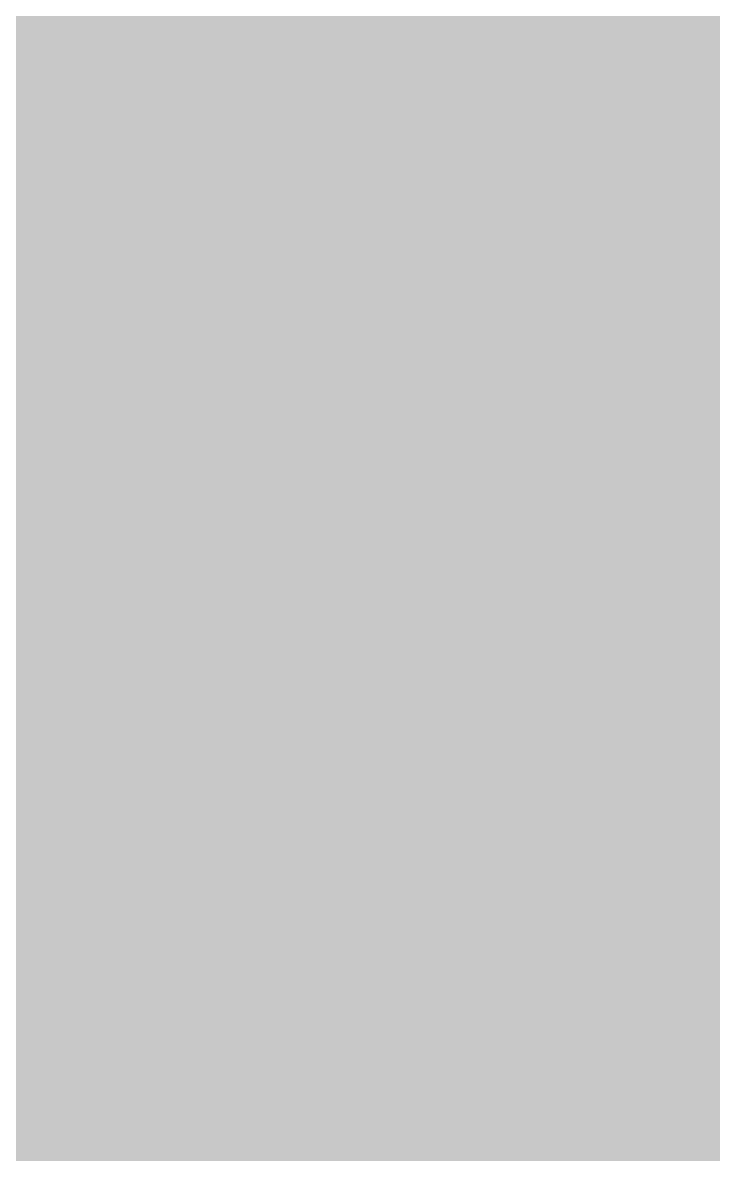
# Model space of a CAD drawing. Header units: millimetres. Extents: x 0 to 212, y 0 to 212.
# Drawn here: x 98.88 to 119.25, y 110.83 to 144.22 of the extents above; entities that cross this region are included whole.
import ezdxf

# ---------------------------------------------------------------- set-up
doc = ezdxf.new("R2010")
doc.units = ezdxf.units.MM

msp = doc.modelspace()

# ---------------------------------------------------------------- hatches: boundary and pattern name
msp.add_hatch(color=254).paths.add_polyline_path([(14.1633, 0.0536), (13.9878, 0.0533), (13.8125, 0.0559), (13.6373, 0.061), (13.462, 0.0686), (13.2893, 0.0787), (13.114, 0.0914), (12.9413, 0.1041), (12.7686, 0.1219), (12.5959, 0.1397), (12.4231, 0.16), (12.2504, 0.1829), (12.0777, 0.2057), (11.9075, 0.2337), (11.7373, 0.2616), (11.5672, 0.2921), (11.397, 0.3251), (11.2268, 0.3607), (11.0592, 0.3988), (10.8915, 0.4369), (10.7239, 0.4775), (10.5562, 0.5207), (10.3886, 0.5664), (10.2235, 0.6121), (10.0584, 0.6629), (9.8933, 0.7137), (9.7307, 0.7671), (9.5682, 0.8204), (9.4056, 0.8788), (9.2431, 0.9373), (9.083, 0.9982), (8.923, 1.0617), (8.763, 1.1252), (8.6055, 1.1938), (8.4455, 1.2624), (8.2906, 1.331), (8.1331, 1.4046), (7.9781, 1.4783), (7.8232, 1.5545), (7.6708, 1.6332), (7.5184, 1.7145), (7.366, 1.7958), (7.2161, 1.8796), (7.0663, 1.966), (6.919, 2.0523), (6.7716, 2.1438), (6.6243, 2.2352), (6.4795, 2.3266), (6.3348, 2.4232), (6.19, 2.5197), (6.0477, 2.6187), (5.908, 2.7178), (5.7683, 2.8194), (5.6286, 2.9235), (5.4915, 3.0302), (5.3543, 3.1369), (5.2197, 3.2461), (5.0851, 3.3579), (4.953, 3.4722), (4.8209, 3.5865), (4.6914, 3.7033), (4.5644, 3.8202), (4.4348, 3.9395), (4.3104, 4.0615), (4.1859, 4.1859), (4.0615, 4.3104), (3.9395, 4.4348), (3.8202, 4.5618), (3.7033, 4.6914), (3.5865, 4.8209), (3.4722, 4.953), (3.3579, 5.0851), (3.2487, 5.2197), (3.1369, 5.3543), (3.0302, 5.4915), (2.9235, 5.6286), (2.8194, 5.7683), (2.7178, 5.908), (2.6187, 6.0477), (2.5197, 6.19), (2.4232, 6.3348), (2.3266, 6.477), (2.2352, 6.6243), (2.1438, 6.7691), (2.0523, 6.9164), (1.966, 7.0663), (1.8796, 7.2161), (1.7958, 7.366), (1.7145, 7.5184), (1.6332, 7.6708), (1.5545, 7.8232), (1.4783, 7.9781), (1.4046, 8.1331), (1.331, 8.2906), (1.2598, 8.4455), (1.1913, 8.603), (1.1252, 8.763), (1.0592, 8.923), (0.9982, 9.083), (0.9373, 9.2431), (0.8763, 9.4056), (0.8204, 9.5682), (0.7645, 9.7307), (0.7112, 9.8933), (0.6604, 10.0584), (0.6121, 10.2235), (0.5639, 10.3911), (0.5207, 10.5562), (0.4775, 10.7239), (0.4343, 10.8915), (0.3962, 11.0592), (0.3607, 11.2268), (0.3251, 11.397), (0.2921, 11.5672), (0.2616, 11.7373), (0.2311, 11.9075), (0.2057, 12.0802), (0.1803, 12.2504), (0.1575, 12.4231), (0.1372, 12.5959), (0.1194, 12.7686), (0.1041, 12.9413), (0.0889, 13.1166), (0.0787, 13.2893), (0.0686, 13.4645), (0.061, 13.6373), (0.0559, 13.8125), (0.0508, 13.9878), (0.0508, 14.163), (0.0522, 197.6092), (0.0508, 197.7822), (0.0559, 197.9574), (0.061, 198.1327), (0.0686, 198.308), (0.0787, 198.4807), (0.0889, 198.6559), (0.1041, 198.8287), (0.1194, 199.0014), (0.1372, 199.1741), (0.1575, 199.3468), (0.1803, 199.5195), (0.2057, 199.6923), (0.2311, 199.8624), (0.2616, 200.0326), (0.2921, 200.2028), (0.3251, 200.373), (0.3607, 200.5432), (0.3962, 200.7108), (0.4343, 200.8784), (0.4775, 201.0461), (0.5207, 201.2137), (0.5639, 201.3814), (0.6121, 201.5465), (0.6604, 201.7116), (0.7112, 201.8767), (0.7645, 202.0392), (0.8204, 202.2018), (0.8763, 202.3643), (0.9373, 202.5269), (0.9982, 202.6869), (1.0592, 202.8469), (1.1252, 203.007), (1.1913, 203.1644), (1.2598, 203.3245), (1.331, 203.4794), (1.4046, 203.6369), (1.4783, 203.7918), (1.5545, 203.9468), (1.6332, 204.0992), (1.7145, 204.2516), (1.7958, 204.404), (1.8796, 204.5538), (1.966, 204.7037), (2.0523, 204.851), (2.1438, 204.9983), (2.2352, 205.1456), (2.3266, 205.2904), (2.4232, 205.4352), (2.5197, 205.58), (2.6187, 205.7222), (2.7178, 205.8619), (2.8194, 206.0016), (2.9235, 206.1413), (3.0302, 206.2785), (3.1369, 206.4156), (3.2487, 206.5503), (3.3579, 206.6849), (3.4722, 206.817), (3.5865, 206.949), (3.7033, 207.0786), (3.8202, 207.2056), (3.9395, 207.3351), (4.0615, 207.4596), (4.1859, 207.584), (4.3104, 207.7085), (4.4348, 207.8304), (4.5644, 207.9498), (4.6914, 208.0666), (4.8209, 208.1835), (4.953, 208.2978), (5.0851, 208.4121), (5.2197, 208.5213), (5.3543, 208.6331), (5.4915, 208.7397), (5.6286, 208.8464), (5.7683, 208.9506), (5.908, 209.0522), (6.0477, 209.1512), (6.19, 209.2503), (6.3348, 209.3468), (6.4795, 209.4433), (6.6243, 209.5348), (6.7716, 209.6262), (6.919, 209.7176), (7.0663, 209.804), (7.2161, 209.8904), (7.366, 209.9742), (7.5184, 210.0555), (7.6708, 210.1367), (7.8232, 210.2155), (7.9781, 210.2917), (8.1331, 210.3653), (8.2906, 210.439), (8.4455, 210.5101), (8.6055, 210.5787), (8.763, 210.6447), (8.923, 210.7108), (9.083, 210.7717), (9.2431, 210.8327), (9.4056, 210.8937), (9.5682, 210.9495), (9.7307, 211.0054), (9.8933, 211.0588), (10.0584, 211.1096), (10.2235, 211.1578), (10.3886, 211.2061), (10.5562, 211.2493), (10.7239, 211.2924), (10.8915, 211.3356), (11.0592, 211.3737), (11.2268, 211.4093), (11.397, 211.4448), (11.5672, 211.4779), (11.7373, 211.5083), (11.9075, 211.5388), (12.0777, 211.5642), (12.2504, 211.5896), (12.4231, 211.6125), (12.5959, 211.6328), (12.7686, 211.6506), (12.9413, 211.6658), (13.114, 211.6811), (13.2893, 211.6912), (13.462, 211.7014), (13.6373, 211.709), (13.8125, 211.7141), (13.9878, 211.7192), (14.163, 211.7192), (197.6078, 211.7203), (197.7822, 211.7192), (197.9574, 211.7141), (198.1327, 211.709), (198.3054, 211.7014), (198.4807, 211.6912), (198.6534, 211.6811), (198.8287, 211.6658), (199.0014, 211.6506), (199.1741, 211.6328), (199.3468, 211.6125), (199.5195, 211.5896), (199.6897, 211.5642), (199.8624, 211.5388), (200.0326, 211.5083), (200.2028, 211.4779), (200.373, 211.4448), (200.5432, 211.4093), (200.7108, 211.3737), (200.8784, 211.3356), (201.0461, 211.2924), (201.2137, 211.2493), (201.3788, 211.2061), (201.5465, 211.1578), (201.7116, 211.1096), (201.8767, 211.0588), (202.0392, 211.0054), (202.2018, 210.9495), (202.3643, 210.8937), (202.5269, 210.8327), (202.6869, 210.7717), (202.8469, 210.7108), (203.007, 210.6447), (203.167, 210.5787), (203.3245, 210.5101), (203.4794, 210.439), (203.6369, 210.3653), (203.7918, 210.2917), (203.9468, 210.2155), (204.0992, 210.1367), (204.2516, 210.0555), (204.404, 209.9742), (204.5538, 209.8904), (204.7037, 209.804), (204.8535, 209.7176), (205.0009, 209.6262), (205.1456, 209.5348), (205.293, 209.4433), (205.4352, 209.3468), (205.58, 209.2503), (205.7222, 209.1512), (205.8619, 209.0522), (206.0016, 208.9506), (206.1413, 208.8464), (206.2785, 208.7397), (206.4156, 208.6331), (206.5503, 208.5213), (206.6849, 208.4121), (206.817, 208.2978), (206.949, 208.1835), (207.0786, 208.0666), (207.2081, 207.9498), (207.3351, 207.8304), (207.4596, 207.7085), (207.584, 207.584), (207.7085, 207.4596), (207.8304, 207.3351), (207.9498, 207.2056), (208.0666, 207.0786), (208.1835, 206.949), (208.2978, 206.817), (208.4121, 206.6849), (208.5238, 206.5503), (208.6331, 206.4156), (208.7397, 206.2785), (208.8464, 206.1413), (208.9506, 206.0016), (209.0522, 205.8619), (209.1512, 205.7222), (209.2503, 205.58), (209.3468, 205.4352), (209.4433, 205.2904), (209.5348, 205.1456), (209.6262, 204.9983), (209.7176, 204.851), (209.804, 204.7037), (209.8904, 204.5538), (209.9742, 204.404), (210.0555, 204.2516), (210.1367, 204.0992), (210.2155, 203.9468), (210.2917, 203.7918), (210.3653, 203.6369), (210.439, 203.4794), (210.5076, 203.3245), (210.5762, 203.1644), (210.6447, 203.007), (210.7082, 202.8469), (210.7717, 202.6869), (210.8327, 202.5269), (210.8911, 202.3643), (210.9495, 202.2018), (211.0029, 202.0392), (211.0562, 201.8767), (211.107, 201.7116), (211.1578, 201.5465), (211.2035, 201.3814), (211.2493, 201.2137), (211.2924, 201.0461), (211.3331, 200.8784), (211.3712, 200.7108), (211.4093, 200.5432), (211.4448, 200.373), (211.4779, 200.2028), (211.5083, 200.0326), (211.5363, 199.8624), (211.5642, 199.6923), (211.5871, 199.5195), (211.6099, 199.3468), (211.6303, 199.1741), (211.648, 199.0014), (211.6658, 198.8287), (211.6785, 198.6559), (211.6912, 198.4807), (211.7014, 198.308), (211.709, 198.1327), (211.7141, 197.9574), (211.7166, 197.7822), (211.7166, 197.6069), (211.7189, 14.1647), (211.7166, 13.9878), (211.7141, 13.8125), (211.709, 13.6373), (211.7014, 13.4645), (211.6912, 13.2893), (211.6785, 13.1166), (211.6658, 12.9413), (211.648, 12.7686), (211.6303, 12.5959), (211.6099, 12.4231), (211.5871, 12.2504), (211.5642, 12.0802), (211.5363, 11.9075), (211.5083, 11.7373), (211.4779, 11.5672), (211.4448, 11.397), (211.4093, 11.2268), (211.3712, 11.0592), (211.3331, 10.8915), (211.2924, 10.7239), (211.2493, 10.5562), (211.2035, 10.3911), (211.1578, 10.2235), (211.107, 10.0584), (211.0562, 9.8933), (211.0029, 9.7307), (210.9495, 9.5682), (210.8911, 9.4056), (210.8327, 9.2431), (210.7717, 9.083), (210.7082, 8.923), (210.6447, 8.763), (210.5762, 8.603), (210.5076, 8.4455), (210.439, 8.2906), (210.3653, 8.1331), (210.2917, 7.9781), (210.2155, 7.8232), (210.1367, 7.6708), (210.0555, 7.5184), (209.9742, 7.366), (209.8904, 7.2161), (209.804, 7.0663), (209.7176, 6.9164), (209.6262, 6.7691), (209.5348, 6.6243), (209.4433, 6.477), (209.3468, 6.3348), (209.2503, 6.19), (209.1512, 6.0477), (209.0522, 5.908), (208.9506, 5.7683), (208.8464, 5.6286), (208.7397, 5.4915), (208.6331, 5.3543), (208.5238, 5.2197), (208.4121, 5.0851), (208.2978, 4.953), (208.1835, 4.8209), (208.0666, 4.6914), (207.9498, 4.5618), (207.8304, 4.4348), (207.7085, 4.3104), (207.584, 4.1859), (207.4596, 4.0615), (207.3351, 3.9395), (207.2081, 3.8202), (207.0786, 3.7033), (206.949, 3.5865), (206.817, 3.4722), (206.6849, 3.3579), (206.5503, 3.2461), (206.4156, 3.1369), (206.2785, 3.0302), (206.1413, 2.9235), (206.0016, 2.8194), (205.8619, 2.7178), (205.7222, 2.6187), (205.58, 2.5197), (205.4352, 2.4232), (205.293, 2.3266), (205.1456, 2.2352), (205.0009, 2.1438), (204.8535, 2.0523), (204.7037, 1.966), (204.5538, 1.8796), (204.404, 1.7958), (204.2516, 1.7145), (204.0992, 1.6332), (203.9468, 1.5545), (203.7918, 1.4783), (203.6369, 1.4046), (203.4794, 1.331), (203.3245, 1.2624), (203.167, 1.1938), (203.007, 1.1252), (202.8469, 1.0617), (202.6869, 0.9982), (202.5269, 0.9373), (202.3643, 0.8788), (202.2018, 0.8204), (202.0392, 0.7671), (201.8767, 0.7137), (201.7116, 0.6629), (201.5465, 0.6121), (201.3788, 0.5664), (201.2137, 0.5207), (201.0461, 0.4775), (200.8784, 0.4369), (200.7108, 0.3988), (200.5432, 0.3607), (200.373, 0.3251), (200.2028, 0.2921), (200.0326, 0.2616), (199.8624, 0.2337), (199.6897, 0.2057), (199.5195, 0.1829), (199.3468, 0.16), (199.1741, 0.1397), (199.0014, 0.1219), (198.8287, 0.1041), (198.6534, 0.0914), (198.4807, 0.0787), (198.3054, 0.0686), (198.1327, 0.061), (197.9574, 0.0559), (197.7822, 0.0533), (197.6069, 0.0533)])
h = msp.add_hatch(color=59)
edge = h.paths.add_edge_path()
edge.add_line((109.3791, 127.8294), (109.2479, 127.828))
edge.add_line((109.2479, 127.828), (109.1184, 127.8306))
edge.add_line((109.1184, 127.8306), (108.9914, 127.8331))
edge.add_line((108.9914, 127.8331), (108.8669, 127.8382))
edge.add_line((108.8669, 127.8382), (108.7425, 127.8433))
edge.add_line((108.7425, 127.8433), (108.6206, 127.8509))
edge.add_line((108.6206, 127.8509), (108.4986, 127.8585))
edge.add_line((108.4986, 127.8585), (108.3793, 127.8687))
edge.add_line((108.3793, 127.8687), (108.2599, 127.8814))
edge.add_line((108.2599, 127.8814), (108.143, 127.8941))
edge.add_line((108.143, 127.8941), (108.0287, 127.9093))
edge.add_line((108.0287, 127.9093), (107.9144, 127.9271))
edge.add_line((107.9144, 127.9271), (107.8027, 127.9474))
edge.add_line((107.8027, 127.9474), (107.6935, 127.9677))
edge.add_line((107.6935, 127.9677), (107.5842, 127.9906))
edge.add_line((107.5842, 127.9906), (107.4776, 128.0185))
edge.add_line((107.4776, 128.0185), (107.3709, 128.0465))
edge.add_line((107.3709, 128.0465), (107.2667, 128.077))
edge.add_line((107.2667, 128.077), (107.1651, 128.1074))
edge.add_line((107.1651, 128.1074), (107.0661, 128.143))
edge.add_line((107.0661, 128.143), (106.967, 128.1811))
edge.add_line((106.967, 128.1811), (106.8705, 128.2217))
edge.add_line((106.8705, 128.2217), (106.774, 128.2649))
edge.add_line((106.774, 128.2649), (106.68, 128.3106))
edge.add_line((106.68, 128.3106), (106.5886, 128.3614))
edge.add_line((106.5886, 128.3614), (106.4997, 128.4122))
edge.add_line((106.4997, 128.4122), (106.4108, 128.4681))
edge.add_line((106.4108, 128.4681), (106.3244, 128.524))
edge.add_line((106.3244, 128.524), (106.2406, 128.585))
edge.add_line((106.2406, 128.585), (106.1593, 128.651))
edge.add_line((106.1593, 128.651), (106.078, 128.717))
edge.add_line((106.078, 128.717), (105.9993, 128.7882))
edge.add_line((105.9993, 128.7882), (105.9231, 128.8644))
edge.add_line((105.9231, 128.8644), (105.8469, 128.9406))
edge.add_line((105.8469, 128.9406), (105.7758, 129.0244))
edge.add_line((105.7758, 129.0244), (105.7046, 129.1082))
edge.add_line((105.7046, 129.1082), (105.6361, 129.1971))
edge.add_line((105.6361, 129.1971), (105.5675, 129.2911))
edge.add_line((105.5675, 129.2911), (105.504, 129.3876))
edge.add_line((105.504, 129.3876), (105.4405, 129.4892))
edge.add_line((105.4405, 129.4892), (105.3795, 129.5933))
edge.add_line((105.3795, 129.5933), (105.3211, 129.7026))
edge.add_line((105.3211, 129.7026), (105.2627, 129.8143))
edge.add_line((105.2627, 129.8143), (105.2093, 129.9337))
edge.add_line((105.2093, 129.9337), (105.156, 130.0556))
edge.add_line((105.156, 130.0556), (105.1052, 130.1801))
edge.add_line((105.1052, 130.1801), (105.0569, 130.3122))
edge.add_line((105.0569, 130.3122), (105.0112, 130.4468))
edge.add_line((105.0112, 130.4468), (104.968, 130.5865))
edge.add_line((104.968, 130.5865), (104.9249, 130.7313))
edge.add_line((104.9249, 130.7313), (104.8868, 130.8811))
edge.add_line((104.8868, 130.8811), (104.8487, 131.0361))
edge.add_line((104.8487, 131.0361), (104.8131, 131.1961))
edge.add_line((104.8131, 131.1961), (104.7801, 131.3586))
edge.add_line((104.7801, 131.3586), (104.7496, 131.5288))
edge.add_line((104.7496, 131.5288), (104.7217, 131.7041))
edge.add_line((104.7217, 131.7041), (104.6963, 131.8844))
edge.add_line((104.6963, 131.8844), (104.6709, 132.0698))
edge.add_line((104.6709, 132.0698), (104.6505, 132.2603))
edge.add_line((104.6505, 132.2603), (104.6328, 132.4559))
edge.add_line((104.6328, 132.4559), (104.615, 132.6566))
edge.add_line((104.615, 132.6566), (104.5997, 132.8649))
edge.add_line((104.5997, 132.8649), (104.5896, 133.0782))
edge.add_line((104.5896, 133.0782), (104.5794, 133.2967))
edge.add_line((104.5794, 133.2967), (115.5527, 133.2974))
edge.add_line((115.5527, 133.2974), (115.5527, 135.3079))
edge.add_line((115.5527, 135.3079), (115.5497, 135.5496))
edge.add_line((115.5497, 135.5496), (115.5471, 135.7909))
edge.add_line((115.5471, 135.7909), (115.5395, 136.0297))
edge.add_line((115.5395, 136.0297), (115.5319, 136.2634))
edge.add_line((115.5319, 136.2634), (115.5192, 136.4971))
edge.add_line((115.5192, 136.4971), (115.5065, 136.7282))
edge.add_line((115.5065, 136.7282), (115.4887, 136.9543))
edge.add_line((115.4887, 136.9543), (115.4684, 137.1778))
edge.add_line((115.4684, 137.1778), (115.4481, 137.3988))
edge.add_line((115.4481, 137.3988), (115.4227, 137.6172))
edge.add_line((115.4227, 137.6172), (115.3947, 137.8331))
edge.add_line((115.3947, 137.8331), (115.3617, 138.0465))
edge.add_line((115.3617, 138.0465), (115.3287, 138.2547))
edge.add_line((115.3287, 138.2547), (115.2906, 138.463))
edge.add_line((115.2906, 138.463), (115.25, 138.6662))
edge.add_line((115.25, 138.6662), (115.2068, 138.8643))
edge.add_line((115.2068, 138.8643), (115.1611, 139.0625))
edge.add_line((115.1611, 139.0625), (115.1103, 139.2555))
edge.add_line((115.1103, 139.2555), (115.0569, 139.446))
edge.add_line((115.0569, 139.446), (115.001, 139.634))
edge.add_line((115.001, 139.634), (114.9401, 139.8168))
edge.add_line((114.9401, 139.8168), (114.8766, 139.9972))
edge.add_line((114.8766, 139.9972), (114.808, 140.1724))
edge.add_line((114.808, 140.1724), (114.7394, 140.3477))
edge.add_line((114.7394, 140.3477), (114.6632, 140.5179))
edge.add_line((114.6632, 140.5179), (114.587, 140.683))
edge.add_line((114.587, 140.683), (114.5057, 140.8455))
edge.add_line((114.5057, 140.8455), (114.4194, 141.0056))
edge.add_line((114.4194, 141.0056), (114.3305, 141.1605))
edge.add_line((114.3305, 141.1605), (114.2365, 141.3104))
edge.add_line((114.2365, 141.3104), (114.14, 141.4602))
edge.add_line((114.14, 141.4602), (114.0384, 141.6025))
edge.add_line((114.0384, 141.6025), (113.9342, 141.7447))
edge.add_line((113.9342, 141.7447), (113.825, 141.8793))
edge.add_line((113.825, 141.8793), (113.7133, 142.0139))
edge.add_line((113.7133, 142.0139), (113.5939, 142.1409))
edge.add_line((113.5939, 142.1409), (113.4745, 142.2654))
edge.add_line((113.4745, 142.2654), (113.3475, 142.3873))
edge.add_line((113.3475, 142.3873), (113.218, 142.5042))
edge.add_line((113.218, 142.5042), (113.0833, 142.6159))
edge.add_line((113.0833, 142.6159), (112.9436, 142.7226))
edge.add_line((112.9436, 142.7226), (112.8014, 142.8267))
edge.add_line((112.8014, 142.8267), (112.6541, 142.9283))
edge.add_line((112.6541, 142.9283), (112.5017, 143.0223))
edge.add_line((112.5017, 143.0223), (112.3442, 143.1138))
edge.add_line((112.3442, 143.1138), (112.1842, 143.2027))
edge.add_line((112.1842, 143.2027), (112.0165, 143.2839))
edge.add_line((112.0165, 143.2839), (111.8464, 143.3627))
edge.add_line((111.8464, 143.3627), (111.6711, 143.4363))
edge.add_line((111.6711, 143.4363), (111.4908, 143.5049))
edge.add_line((111.4908, 143.5049), (111.3053, 143.571))
edge.add_line((111.3053, 143.571), (111.1148, 143.6319))
edge.add_line((111.1148, 143.6319), (110.9193, 143.6878))
edge.add_line((110.9193, 143.6878), (110.7186, 143.7386))
edge.add_line((110.7186, 143.7386), (110.5129, 143.7843))
edge.add_line((110.5129, 143.7843), (110.302, 143.825))
edge.add_line((110.302, 143.825), (110.0861, 143.8631))
edge.add_line((110.0861, 143.8631), (109.8652, 143.8935))
edge.add_line((109.8652, 143.8935), (109.6391, 143.9215))
edge.add_line((109.6391, 143.9215), (109.408, 143.9443))
edge.add_line((109.408, 143.9443), (109.1692, 143.9621))
edge.add_line((109.1692, 143.9621), (108.9279, 143.9748))
edge.add_line((108.9279, 143.9748), (108.679, 143.9824))
edge.add_line((108.679, 143.9824), (108.425, 143.985))
edge.add_line((108.425, 143.985), (108.1938, 143.9824))
edge.add_line((108.1938, 143.9824), (107.9678, 143.9748))
edge.add_line((107.9678, 143.9748), (107.7417, 143.9621))
edge.add_line((107.7417, 143.9621), (107.5233, 143.9443))
edge.add_line((107.5233, 143.9443), (107.3048, 143.924))
edge.add_line((107.3048, 143.924), (107.0915, 143.8961))
edge.add_line((107.0915, 143.8961), (106.8832, 143.8631))
edge.add_line((106.8832, 143.8631), (106.6775, 143.8275))
edge.add_line((106.6775, 143.8275), (106.4743, 143.7869))
edge.add_line((106.4743, 143.7869), (106.2761, 143.7386))
edge.add_line((106.2761, 143.7386), (106.0831, 143.6878))
edge.add_line((106.0831, 143.6878), (105.8901, 143.6319))
edge.add_line((105.8901, 143.6319), (105.7046, 143.571))
edge.add_line((105.7046, 143.571), (105.5192, 143.5049))
edge.add_line((105.5192, 143.5049), (105.3389, 143.4338))
edge.add_line((105.3389, 143.4338), (105.1636, 143.3576))
edge.add_line((105.1636, 143.3576), (104.9909, 143.2789))
edge.add_line((104.9909, 143.2789), (104.8207, 143.1925))
edge.add_line((104.8207, 143.1925), (104.6556, 143.1036))
edge.add_line((104.6556, 143.1036), (104.4956, 143.0071))
edge.add_line((104.4956, 143.0071), (104.3356, 142.908))
edge.add_line((104.3356, 142.908), (104.1832, 142.8039))
edge.add_line((104.1832, 142.8039), (104.0308, 142.6947))
edge.add_line((104.0308, 142.6947), (103.8835, 142.5804))
edge.add_line((103.8835, 142.5804), (103.7412, 142.461))
edge.add_line((103.7412, 142.461), (103.6015, 142.3365))
edge.add_line((103.6015, 142.3365), (103.4644, 142.2095))
edge.add_line((103.4644, 142.2095), (103.3323, 142.0749))
edge.add_line((103.3323, 142.0749), (103.2027, 141.9377))
edge.add_line((103.2027, 141.9377), (103.0783, 141.793))
edge.add_line((103.0783, 141.793), (102.9564, 141.6456))
edge.add_line((102.9564, 141.6456), (102.837, 141.4932))
edge.add_line((102.837, 141.4932), (102.7227, 141.3358))
edge.add_line((102.7227, 141.3358), (102.6135, 141.1732))
edge.add_line((102.6135, 141.1732), (102.5068, 141.0081))
edge.add_line((102.5068, 141.0081), (102.4026, 140.8354))
edge.add_line((102.4026, 140.8354), (102.3036, 140.6576))
edge.add_line((102.3036, 140.6576), (102.2071, 140.4772))
edge.add_line((102.2071, 140.4772), (102.1131, 140.2918))
edge.add_line((102.1131, 140.2918), (102.0242, 140.1013))
edge.add_line((102.0242, 140.1013), (101.9404, 139.9057))
edge.add_line((101.9404, 139.9057), (101.8591, 139.7051))
edge.add_line((101.8591, 139.7051), (101.7803, 139.4993))
edge.add_line((101.7803, 139.4993), (101.7067, 139.2911))
edge.add_line((101.7067, 139.2911), (101.6356, 139.0752))
edge.add_line((101.6356, 139.0752), (101.567, 138.8567))
edge.add_line((101.567, 138.8567), (101.506, 138.6332))
edge.add_line((101.506, 138.6332), (101.4451, 138.4046))
edge.add_line((101.4451, 138.4046), (101.3892, 138.1709))
edge.add_line((101.3892, 138.1709), (101.3358, 137.9322))
edge.add_line((101.3358, 137.9322), (101.2876, 137.6909))
edge.add_line((101.2876, 137.6909), (101.2419, 137.4419))
edge.add_line((101.2419, 137.4419), (101.2012, 137.1905))
edge.add_line((101.2012, 137.1905), (101.1631, 136.9339))
edge.add_line((101.1631, 136.9339), (101.1276, 136.6723))
edge.add_line((101.1276, 136.6723), (101.0971, 136.4056))
edge.add_line((101.0971, 136.4056), (101.0691, 136.1364))
edge.add_line((101.0691, 136.1364), (101.0463, 135.8595))
edge.add_line((101.0463, 135.8595), (101.026, 135.5801))
edge.add_line((101.026, 135.5801), (101.0107, 135.2931))
edge.add_line((101.0107, 135.2931), (100.998, 135.0035))
edge.add_line((100.998, 135.0035), (100.9879, 134.7114))
edge.add_line((100.9879, 134.7114), (100.9828, 134.4117))
edge.add_line((100.9828, 134.4117), (100.9802, 134.1069))
edge.add_line((100.9802, 134.1069), (100.9853, 133.764))
edge.add_line((100.9853, 133.764), (100.9929, 133.4287))
edge.add_line((100.9929, 133.4287), (101.0082, 133.1036))
edge.add_line((101.0082, 133.1036), (101.026, 132.7836))
edge.add_line((101.026, 132.7836), (101.0514, 132.4737))
edge.add_line((101.0514, 132.4737), (101.0818, 132.1689))
edge.add_line((101.0818, 132.1689), (101.1174, 131.8743))
edge.add_line((101.1174, 131.8743), (101.158, 131.5872))
edge.add_line((101.158, 131.5872), (101.2063, 131.3078))
edge.add_line((101.2063, 131.3078), (101.2571, 131.0335))
edge.add_line((101.2571, 131.0335), (101.313, 130.7694))
edge.add_line((101.313, 130.7694), (101.3739, 130.5103))
edge.add_line((101.3739, 130.5103), (101.44, 130.2588))
edge.add_line((101.44, 130.2588), (101.5086, 130.015))
edge.add_line((101.5086, 130.015), (101.5848, 129.7788))
edge.add_line((101.5848, 129.7788), (101.6635, 129.5502))
edge.add_line((101.6635, 129.5502), (101.7473, 129.3266))
edge.add_line((101.7473, 129.3266), (101.8362, 129.1107))
edge.add_line((101.8362, 129.1107), (101.9277, 128.8999))
edge.add_line((101.9277, 128.8999), (102.0242, 128.6967))
edge.add_line((102.0242, 128.6967), (102.1258, 128.5011))
edge.add_line((102.1258, 128.5011), (102.2299, 128.3106))
edge.add_line((102.2299, 128.3106), (102.3391, 128.1278))
edge.add_line((102.3391, 128.1278), (102.4509, 127.95))
edge.add_line((102.4509, 127.95), (102.5677, 127.7798))
edge.add_line((102.5677, 127.7798), (102.6871, 127.6147))
edge.add_line((102.6871, 127.6147), (102.809, 127.4547))
edge.add_line((102.809, 127.4547), (102.936, 127.2997))
edge.add_line((102.936, 127.2997), (103.0681, 127.1524))
edge.add_line((103.0681, 127.1524), (103.2002, 127.0102))
edge.add_line((103.2002, 127.0102), (103.3374, 126.8755))
edge.add_line((103.3374, 126.8755), (103.4771, 126.7435))
edge.add_line((103.4771, 126.7435), (103.6193, 126.619))
edge.add_line((103.6193, 126.619), (103.7666, 126.4971))
edge.add_line((103.7666, 126.4971), (103.9139, 126.3828))
edge.add_line((103.9139, 126.3828), (104.0663, 126.2736))
edge.add_line((104.0663, 126.2736), (104.2213, 126.1694))
edge.add_line((104.2213, 126.1694), (104.3762, 126.0704))
edge.add_line((104.3762, 126.0704), (104.5362, 125.9738))
edge.add_line((104.5362, 125.9738), (104.6988, 125.8849))
edge.add_line((104.6988, 125.8849), (104.8639, 125.7986))
edge.add_line((104.8639, 125.7986), (105.029, 125.7198))
edge.add_line((105.029, 125.7198), (105.1966, 125.6436))
edge.add_line((105.1966, 125.6436), (105.3694, 125.57))
edge.add_line((105.3694, 125.57), (105.5421, 125.5039))
edge.add_line((105.5421, 125.5039), (105.7173, 125.4404))
edge.add_line((105.7173, 125.4404), (105.8926, 125.382))
edge.add_line((105.8926, 125.382), (106.0704, 125.3261))
edge.add_line((106.0704, 125.3261), (106.2507, 125.2753))
edge.add_line((106.2507, 125.2753), (106.4336, 125.2296))
edge.add_line((106.4336, 125.2296), (106.6165, 125.1864))
edge.add_line((106.6165, 125.1864), (106.7994, 125.1483))
edge.add_line((106.7994, 125.1483), (106.9873, 125.1128))
edge.add_line((106.9873, 125.1128), (107.1728, 125.0798))
edge.add_line((107.1728, 125.0798), (107.3607, 125.0518))
edge.add_line((107.3607, 125.0518), (107.5512, 125.0264))
edge.add_line((107.5512, 125.0264), (107.7417, 125.0036))
edge.add_line((107.7417, 125.0036), (107.9322, 124.9858))
edge.add_line((107.9322, 124.9858), (108.1253, 124.9705))
edge.add_line((108.1253, 124.9705), (108.3183, 124.9578))
edge.add_line((108.3183, 124.9578), (108.5113, 124.9477))
edge.add_line((108.5113, 124.9477), (108.7069, 124.9401))
edge.add_line((108.7069, 124.9401), (108.9, 124.9375))
edge.add_line((108.9, 124.9375), (109.0955, 124.935))
edge.add_line((109.0955, 124.935), (109.2073, 124.935))
edge.add_line((109.2073, 124.935), (109.3191, 124.9375))
edge.add_line((109.3191, 124.9375), (109.4308, 124.9401))
edge.add_line((109.4308, 124.9401), (109.5426, 124.9426))
edge.add_line((109.5426, 124.9426), (109.6518, 124.9477))
edge.add_line((109.6518, 124.9477), (109.7636, 124.9528))
edge.add_line((109.7636, 124.9528), (109.8728, 124.9604))
edge.add_line((109.8728, 124.9604), (109.982, 124.968))
edge.add_line((109.982, 124.968), (110.0912, 124.9756))
edge.add_line((110.0912, 124.9756), (110.2004, 124.9832))
edge.add_line((110.2004, 124.9832), (110.3071, 124.9934))
edge.add_line((110.3071, 124.9934), (110.4138, 125.0036))
edge.add_line((110.4138, 125.0036), (110.5205, 125.0163))
edge.add_line((110.5205, 125.0163), (110.6272, 125.029))
edge.add_line((110.6272, 125.029), (110.7338, 125.0417))
edge.add_line((110.7338, 125.0417), (110.838, 125.0544))
edge.add_line((110.838, 125.0544), (110.9421, 125.0696))
edge.add_line((110.9421, 125.0696), (111.0463, 125.0848))
edge.add_line((111.0463, 125.0848), (111.1504, 125.1001))
edge.add_line((111.1504, 125.1001), (111.252, 125.1153))
edge.add_line((111.252, 125.1153), (111.3536, 125.1331))
edge.add_line((111.3536, 125.1331), (111.4552, 125.1509))
edge.add_line((111.4552, 125.1509), (111.5568, 125.1687))
edge.add_line((111.5568, 125.1687), (111.6559, 125.189))
edge.add_line((111.6559, 125.189), (111.7549, 125.2093))
edge.add_line((111.7549, 125.2093), (111.854, 125.2271))
edge.add_line((111.854, 125.2271), (111.9505, 125.2499))
edge.add_line((111.9505, 125.2499), (112.0496, 125.2703))
edge.add_line((112.0496, 125.2703), (112.1461, 125.2906))
edge.add_line((112.1461, 125.2906), (112.2401, 125.3134))
edge.add_line((112.2401, 125.3134), (112.334, 125.3363))
edge.add_line((112.334, 125.3363), (112.428, 125.3592))
edge.add_line((112.428, 125.3592), (112.522, 125.382))
edge.add_line((112.522, 125.382), (112.6134, 125.4049))
edge.add_line((112.6134, 125.4049), (112.7049, 125.4303))
edge.add_line((112.7049, 125.4303), (112.7963, 125.4557))
edge.add_line((112.7963, 125.4557), (112.8852, 125.4785))
edge.add_line((112.8852, 125.4785), (112.9741, 125.5039))
edge.add_line((112.9741, 125.5039), (113.0605, 125.5293))
edge.add_line((113.0605, 125.5293), (113.1494, 125.5547))
edge.add_line((113.1494, 125.5547), (113.2332, 125.5827))
edge.add_line((113.2332, 125.5827), (113.3196, 125.6081))
edge.add_line((113.3196, 125.6081), (113.4034, 125.6335))
edge.add_line((113.4034, 125.6335), (113.4872, 125.6614))
edge.add_line((113.4872, 125.6614), (113.5685, 125.6868))
edge.add_line((113.5685, 125.6868), (113.6498, 125.7148))
edge.add_line((113.6498, 125.7148), (113.7285, 125.7427))
edge.add_line((113.7285, 125.7427), (113.8072, 125.7681))
edge.add_line((113.8072, 125.7681), (113.886, 125.796))
edge.add_line((113.886, 125.796), (113.9622, 125.824))
edge.add_line((113.9622, 125.824), (114.0384, 125.8519))
edge.add_line((114.0384, 125.8519), (114.112, 125.8773))
edge.add_line((114.112, 125.8773), (114.1857, 125.9053))
edge.add_line((114.1857, 125.9053), (114.2594, 125.9332))
edge.add_line((114.2594, 125.9332), (114.3305, 125.9611))
edge.add_line((114.3305, 125.9611), (114.3991, 125.9891))
edge.add_line((114.3991, 125.9891), (114.4676, 126.017))
edge.add_line((114.4676, 126.017), (114.5362, 126.0424))
edge.add_line((114.5362, 126.0424), (114.6023, 126.0704))
edge.add_line((114.6023, 126.0704), (114.6683, 126.0983))
edge.add_line((114.6683, 126.0983), (114.7318, 126.1237))
edge.add_line((114.7318, 126.1237), (114.7953, 126.1516))
edge.add_line((114.7953, 126.1516), (114.8563, 126.177))
edge.add_line((114.8563, 126.177), (114.9172, 126.205))
edge.add_line((114.9172, 126.205), (113.823, 128.8175))
edge.add_line((113.823, 128.8175), (113.7564, 128.7907))
edge.add_line((113.7564, 128.7907), (113.6904, 128.7628))
edge.add_line((113.6904, 128.7628), (113.6218, 128.7374))
edge.add_line((113.6218, 128.7374), (113.5558, 128.712))
edge.add_line((113.5558, 128.712), (113.4897, 128.6866))
edge.add_line((113.4897, 128.6866), (113.4237, 128.6612))
edge.add_line((113.4237, 128.6612), (113.3551, 128.6358))
edge.add_line((113.3551, 128.6358), (113.2891, 128.6104))
edge.add_line((113.2891, 128.6104), (113.223, 128.5875))
edge.add_line((113.223, 128.5875), (113.1545, 128.5621))
edge.add_line((113.1545, 128.5621), (113.0884, 128.5392))
edge.add_line((113.0884, 128.5392), (113.0198, 128.5164))
edge.add_line((113.0198, 128.5164), (112.9538, 128.491))
edge.add_line((112.9538, 128.491), (112.8852, 128.4681))
edge.add_line((112.8852, 128.4681), (112.8192, 128.4453))
edge.add_line((112.8192, 128.4453), (112.7506, 128.4224))
edge.add_line((112.7506, 128.4224), (112.682, 128.4021))
edge.add_line((112.682, 128.4021), (112.6134, 128.3792))
edge.add_line((112.6134, 128.3792), (112.5474, 128.3589))
edge.add_line((112.5474, 128.3589), (112.4788, 128.336))
edge.add_line((112.4788, 128.336), (112.4102, 128.3157))
edge.add_line((112.4102, 128.3157), (112.3417, 128.2954))
edge.add_line((112.3417, 128.2954), (112.2731, 128.2751))
edge.add_line((112.2731, 128.2751), (112.2045, 128.2548))
edge.add_line((112.2045, 128.2548), (112.1359, 128.237))
edge.add_line((112.1359, 128.237), (112.0673, 128.2167))
edge.add_line((112.0673, 128.2167), (111.9988, 128.1989))
edge.add_line((111.9988, 128.1989), (111.9302, 128.1786))
edge.add_line((111.9302, 128.1786), (111.8591, 128.1608))
edge.add_line((111.8591, 128.1608), (111.7905, 128.143))
edge.add_line((111.7905, 128.143), (111.7219, 128.1278))
edge.add_line((111.7219, 128.1278), (111.6533, 128.11))
edge.add_line((111.6533, 128.11), (111.5822, 128.0947))
edge.add_line((111.5822, 128.0947), (111.5136, 128.077))
edge.add_line((111.5136, 128.077), (111.4425, 128.0617))
edge.add_line((111.4425, 128.0617), (111.3739, 128.0465))
edge.add_line((111.3739, 128.0465), (111.3028, 128.0338))
edge.add_line((111.3028, 128.0338), (111.2342, 128.0185))
edge.add_line((111.2342, 128.0185), (111.1631, 128.0058))
edge.add_line((111.1631, 128.0058), (111.0945, 127.9906))
edge.add_line((111.0945, 127.9906), (111.0234, 127.9779))
edge.add_line((111.0234, 127.9779), (110.9523, 127.9677))
edge.add_line((110.9523, 127.9677), (110.8837, 127.955))
edge.add_line((110.8837, 127.955), (110.8126, 127.9423))
edge.add_line((110.8126, 127.9423), (110.7415, 127.9322))
edge.add_line((110.7415, 127.9322), (110.6703, 127.922))
edge.add_line((110.6703, 127.922), (110.5992, 127.9119))
edge.add_line((110.5992, 127.9119), (110.5281, 127.9042))
edge.add_line((110.5281, 127.9042), (110.457, 127.8941))
edge.add_line((110.457, 127.8941), (110.3859, 127.8865))
edge.add_line((110.3859, 127.8865), (110.3147, 127.8788))
edge.add_line((110.3147, 127.8788), (110.2436, 127.8712))
edge.add_line((110.2436, 127.8712), (110.1725, 127.8636))
edge.add_line((110.1725, 127.8636), (110.0988, 127.8585))
edge.add_line((110.0988, 127.8585), (110.0277, 127.8534))
edge.add_line((110.0277, 127.8534), (109.9566, 127.8484))
edge.add_line((109.9566, 127.8484), (109.8855, 127.8433))
edge.add_line((109.8855, 127.8433), (109.8118, 127.8382))
edge.add_line((109.8118, 127.8382), (109.7407, 127.8357))
edge.add_line((109.7407, 127.8357), (109.667, 127.8331))
edge.add_line((109.667, 127.8331), (109.5959, 127.8306))
edge.add_line((109.5959, 127.8306), (109.5223, 127.8306))
edge.add_line((109.5223, 127.8306), (109.4511, 127.828))
edge.add_line((109.4511, 127.828), (109.3775, 127.828))
edge = h.paths.add_edge_path(flags=16)
edge.add_line((108.355, 141.199), (108.4809, 141.1961))
edge.add_line((108.4809, 141.1961), (108.6079, 141.1935))
edge.add_line((108.6079, 141.1935), (108.7298, 141.1884))
edge.add_line((108.7298, 141.1884), (108.8517, 141.1808))
edge.add_line((108.8517, 141.1808), (108.9685, 141.1707))
edge.add_line((108.9685, 141.1707), (109.0854, 141.158))
edge.add_line((109.0854, 141.158), (109.1971, 141.1453))
edge.add_line((109.1971, 141.1453), (109.3089, 141.1275))
edge.add_line((109.3089, 141.1275), (109.4181, 141.1097))
edge.add_line((109.4181, 141.1097), (109.5248, 141.0868))
edge.add_line((109.5248, 141.0868), (109.6289, 141.064))
edge.add_line((109.6289, 141.064), (109.7305, 141.0386))
edge.add_line((109.7305, 141.0386), (109.8296, 141.0081))
edge.add_line((109.8296, 141.0081), (109.9287, 140.9776))
edge.add_line((109.9287, 140.9776), (110.0226, 140.9446))
edge.add_line((110.0226, 140.9446), (110.1166, 140.909))
edge.add_line((110.1166, 140.909), (110.2055, 140.8709))
edge.add_line((110.2055, 140.8709), (110.2944, 140.8303))
edge.add_line((110.2944, 140.8303), (110.3808, 140.7871))
edge.add_line((110.3808, 140.7871), (110.4646, 140.7389))
edge.add_line((110.4646, 140.7389), (110.5484, 140.6906))
edge.add_line((110.5484, 140.6906), (110.6272, 140.6398))
edge.add_line((110.6272, 140.6398), (110.7034, 140.5839))
edge.add_line((110.7034, 140.5839), (110.7796, 140.528))
edge.add_line((110.7796, 140.528), (110.8532, 140.4696))
edge.add_line((110.8532, 140.4696), (110.9243, 140.4061))
edge.add_line((110.9243, 140.4061), (110.9929, 140.3401))
edge.add_line((110.9929, 140.3401), (111.0615, 140.274))
edge.add_line((111.0615, 140.274), (111.125, 140.2029))
edge.add_line((111.125, 140.2029), (111.1885, 140.1293))
edge.add_line((111.1885, 140.1293), (111.2495, 140.0505))
edge.add_line((111.2495, 140.0505), (111.3079, 139.9718))
edge.add_line((111.3079, 139.9718), (111.3663, 139.8905))
edge.add_line((111.3663, 139.8905), (111.4196, 139.8041))
edge.add_line((111.4196, 139.8041), (111.473, 139.7152))
edge.add_line((111.473, 139.7152), (111.5238, 139.6238))
edge.add_line((111.5238, 139.6238), (111.5746, 139.5298))
edge.add_line((111.5746, 139.5298), (111.6203, 139.4333))
edge.add_line((111.6203, 139.4333), (111.666, 139.3317))
edge.add_line((111.666, 139.3317), (111.7092, 139.2276))
edge.add_line((111.7092, 139.2276), (111.7498, 139.1209))
edge.add_line((111.7498, 139.1209), (111.7905, 139.0091))
edge.add_line((111.7905, 139.0091), (111.826, 138.8974))
edge.add_line((111.826, 138.8974), (111.8616, 138.7805))
edge.add_line((111.8616, 138.7805), (111.8972, 138.6611))
edge.add_line((111.8972, 138.6611), (111.9276, 138.5367))
edge.add_line((111.9276, 138.5367), (111.9581, 138.4097))
edge.add_line((111.9581, 138.4097), (111.9861, 138.2801))
edge.add_line((111.9861, 138.2801), (112.0115, 138.1481))
edge.add_line((112.0115, 138.1481), (112.0369, 138.0109))
edge.add_line((112.0369, 138.0109), (112.0597, 137.8712))
edge.add_line((112.0597, 137.8712), (112.08, 137.729))
edge.add_line((112.08, 137.729), (112.1004, 137.5816))
edge.add_line((112.1004, 137.5816), (112.1181, 137.4318))
edge.add_line((112.1181, 137.4318), (112.1334, 137.2768))
edge.add_line((112.1334, 137.2768), (112.1486, 137.1194))
edge.add_line((112.1486, 137.1194), (112.1588, 136.9593))
edge.add_line((112.1588, 136.9593), (112.1715, 136.7942))
edge.add_line((112.1715, 136.7942), (112.1791, 136.6266))
edge.add_line((112.1791, 136.6266), (112.1867, 136.4539))
edge.add_line((112.1867, 136.4539), (112.1918, 136.2786))
edge.add_line((112.1918, 136.2786), (112.1969, 136.0983))
edge.add_line((112.1969, 136.0983), (112.1994, 135.9154))
edge.add_line((112.1994, 135.9154), (112.1994, 135.73))
edge.add_line((112.1994, 135.73), (104.6166, 135.7309))
edge.add_line((104.6166, 135.7309), (104.6251, 135.9256))
edge.add_line((104.6251, 135.9256), (104.6378, 136.1186))
edge.add_line((104.6378, 136.1186), (104.6505, 136.3066))
edge.add_line((104.6505, 136.3066), (104.6658, 136.4894))
edge.add_line((104.6658, 136.4894), (104.6836, 136.6672))
edge.add_line((104.6836, 136.6672), (104.7013, 136.8425))
edge.add_line((104.7013, 136.8425), (104.7217, 137.0127))
edge.add_line((104.7217, 137.0127), (104.742, 137.1803))
edge.add_line((104.742, 137.1803), (104.7648, 137.3429))
edge.add_line((104.7648, 137.3429), (104.7902, 137.5004))
edge.add_line((104.7902, 137.5004), (104.8156, 137.6553))
edge.add_line((104.8156, 137.6553), (104.841, 137.8052))
edge.add_line((104.841, 137.8052), (104.8715, 137.9525))
edge.add_line((104.8715, 137.9525), (104.902, 138.0947))
edge.add_line((104.902, 138.0947), (104.9325, 138.2344))
edge.add_line((104.9325, 138.2344), (104.9655, 138.369))
edge.add_line((104.9655, 138.369), (105.0011, 138.5011))
edge.add_line((105.0011, 138.5011), (105.0366, 138.6281))
edge.add_line((105.0366, 138.6281), (105.0747, 138.7526))
edge.add_line((105.0747, 138.7526), (105.1128, 138.8745))
edge.add_line((105.1128, 138.8745), (105.1535, 138.9913))
edge.add_line((105.1535, 138.9913), (105.1966, 139.1031))
edge.add_line((105.1966, 139.1031), (105.2398, 139.2149))
edge.add_line((105.2398, 139.2149), (105.2855, 139.319))
edge.add_line((105.2855, 139.319), (105.3338, 139.4231))
edge.add_line((105.3338, 139.4231), (105.3821, 139.5222))
edge.add_line((105.3821, 139.5222), (105.4303, 139.6187))
edge.add_line((105.4303, 139.6187), (105.4837, 139.7127))
edge.add_line((105.4837, 139.7127), (105.5345, 139.8016))
edge.add_line((105.5345, 139.8016), (105.5903, 139.888))
edge.add_line((105.5903, 139.888), (105.6462, 139.9718))
edge.add_line((105.6462, 139.9718), (105.7046, 140.0505))
edge.add_line((105.7046, 140.0505), (105.7631, 140.1293))
edge.add_line((105.7631, 140.1293), (105.824, 140.2029))
edge.add_line((105.824, 140.2029), (105.885, 140.274))
edge.add_line((105.885, 140.274), (105.9485, 140.3401))
edge.add_line((105.9485, 140.3401), (106.0145, 140.4061))
edge.add_line((106.0145, 140.4061), (106.0806, 140.4671))
edge.add_line((106.0806, 140.4671), (106.1491, 140.528))
edge.add_line((106.1491, 140.528), (106.2177, 140.5839))
edge.add_line((106.2177, 140.5839), (106.2888, 140.6373))
edge.add_line((106.2888, 140.6373), (106.3625, 140.6881))
edge.add_line((106.3625, 140.6881), (106.4362, 140.7363))
edge.add_line((106.4362, 140.7363), (106.5124, 140.782))
edge.add_line((106.5124, 140.782), (106.5911, 140.8252))
edge.add_line((106.5911, 140.8252), (106.6698, 140.8659))
edge.add_line((106.6698, 140.8659), (106.7486, 140.904))
edge.add_line((106.7486, 140.904), (106.8324, 140.9395))
edge.add_line((106.8324, 140.9395), (106.9162, 140.9725))
edge.add_line((106.9162, 140.9725), (107, 141.003))
edge.add_line((107, 141.003), (107.0864, 141.031))
edge.add_line((107.0864, 141.031), (107.1753, 141.0564))
edge.add_line((107.1753, 141.0564), (107.2642, 141.0792))
edge.add_line((107.2642, 141.0792), (107.3556, 141.0995))
edge.add_line((107.3556, 141.0995), (107.4496, 141.1199))
edge.add_line((107.4496, 141.1199), (107.5436, 141.1351))
edge.add_line((107.5436, 141.1351), (107.6401, 141.1503))
edge.add_line((107.6401, 141.1503), (107.7366, 141.163))
edge.add_line((107.7366, 141.163), (107.8357, 141.1732))
edge.add_line((107.8357, 141.1732), (107.9373, 141.1834))
edge.add_line((107.9373, 141.1834), (108.0389, 141.1884))
edge.add_line((108.0389, 141.1884), (108.143, 141.1935))
edge.add_line((108.143, 141.1935), (108.2472, 141.1961))
edge.add_line((108.2472, 141.1961), (108.3539, 141.1986))

doc.saveas('drawing.dxf')
